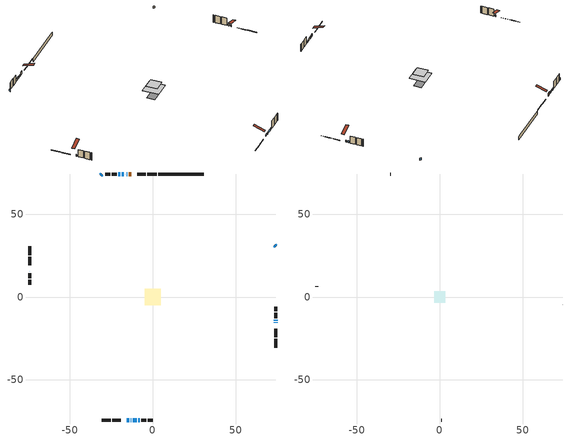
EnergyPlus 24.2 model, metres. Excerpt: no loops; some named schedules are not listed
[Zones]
conditioned space
 floor adiabatic (AdiabaticFloorConstruction): -4.89,-4.89 -4.89,4.89 4.89,4.89 4.89,-4.89 z2.75
 floor foundation (Slab1 construction): -4.42,-2.46 -4.42,2.46 4.42,2.46 4.42,-2.46 z-1.98
 wall outside (RimJoist1 construction): 2.29,74.23 -3.18,74.23 / -30.75,-74.23 -25.27,-74.23 / -74.23,30.75 -74.23,25.27 / 74.23,-30.75 74.23,-25.27 z0.31:0.61
 wall outside (RimJoist2 construction): -4.11,74.23 -9.27,74.23 / -24.34,-74.23 -19.18,-74.23 / -74.23,24.34 -74.23,19.18 / 74.23,-24.34 74.23,-19.18 z0.31:0.61
 wall outside (AdiabaticWallConstruction 1): -12.87,74.23 -14.52,74.23 z0.31:2.34
 wall outside (AdiabaticWallConstruction): -15.44,74.23 -15.7,74.23 / 74.23,-15.58 74.23,-15.12 / -13.18,-74.23 -13,-74.23 / -74.23,15.58 -74.23,15.4 / 74.23,-14.2 74.23,-13.69 / 74.23,30.75 73.6,31.37 / -30.75,74.23 -31.37,73.6 / -16.62,74.23 -16.71,74.23 / -12.07,-74.23 -9.55,-74.23 / -8.63,-74.23 -7.94,-74.23 / -19.61,74.23 -20.73,74.23 z0.31:1.53; -15.58,-74.23 -14.11,-74.23 z0.31:1.28; -17.64,74.23 -18.68,74.23 z0.31:1.25
 wall outside (Wall1 construction): -21.66,74.23 -24.78,74.23 / -7.01,-74.23 -3.89,-74.23 / -74.23,14.47 -74.23,11.35 / 74.23,-12.77 74.23,-9.65 z0.31:5.19
 wall outside (Wall2 construction): -25.71,74.23 -28.68,74.23 / -2.96,-74.23 0.01,-74.23 / -74.23,10.42 -74.23,7.44 / 74.23,-8.72 74.23,-5.74 z0.31:5.19
 wall foundation (FoundationWall1 construction): 3.22,74.23,-1.98 3.22,74.23,0.31 27.99,74.23,0.31 27.99,74.23,0.15 30.75,74.23,0.15 30.75,74.23,-1.98
 window (WindowConstruction 9): -15.44,74.23 -15.7,74.23 z0.31:1.53
 window (WindowConstruction 7): -15.58,-74.23 -14.11,-74.23 z0.31:1.28
 window (WindowConstruction 8): 74.23,-15.58 74.23,-15.13 z0.31:1.53
 window (WindowConstruction 11): -13.18,-74.23 -13,-74.23 z0.31:1.53
 window (WindowConstruction 12): -74.23,15.58 -74.23,15.4 z0.31:1.53
 window (WindowConstruction 10): 74.23,-14.2 74.23,-13.7 z0.31:1.53
 window (WindowConstruction): 74.23,30.75 73.6,31.37 z0.31:1.53
 window (WindowConstruction 1): -30.75,74.23 -31.37,73.6 z0.31:1.53
 window (WindowConstruction 2): -16.63,74.23 -16.71,74.23 z0.31:1.53
 window (WindowConstruction 3): -12.07,-74.23 -9.56,-74.23 z0.31:1.53
 window (WindowConstruction 4): -8.63,-74.23 -7.94,-74.23 z0.31:1.53
 window (WindowConstruction 5): -17.64,74.23 -18.68,74.23 z0.31:1.25
 window (WindowConstruction 6): -19.61,74.23 -20.73,74.23 z0.31:1.53
 door (Door): -12.87,74.23 -14.51,74.23 z0.31:2.34
 ceiling adiabatic (AdiabaticFloorConstruction): 4.89,-4.89 4.89,4.89 -4.89,4.89 -4.89,-4.89 z2.75
attic - vented
 floor to conditioned space (Floor1 construction Reversed): -3.4,-3.4 -3.4,3.4 3.4,3.4 3.4,-3.4 z5.19
 wall outside (Wall3 construction): -29.61,74.23 -29.82,74.23 / 0.94,-74.23 1.15,-74.23 / -74.23,6.52 -74.23,6.31 / 74.23,-4.81 74.23,-4.61 z0.31:5.19
 roof outside (Roof1 construction): -11.94,74.23,5.19 -11.94,67.61,7.39 -10.2,67.61,7.39 -10.2,74.23,5.19; -16.51,-74.23,5.19 -16.51,-67.61,7.39 -18.25,-67.61,7.39 -18.25,-74.23,5.19; -74.23,16.51,5.19 -67.61,16.51,7.39 -67.61,18.25,7.39 -74.23,18.25,5.19; 74.23,-16.51,5.19 67.61,-16.51,7.39 67.61,-18.25,7.39 74.23,-18.25,5.19
shading: -13.81,-74.23 -15.88,-74.23 -15.88,-74.53 -13.81,-74.53 z1.57; -18.98,74.23 -17.34,74.23 -17.34,74.53 -18.98,74.53 z1.55
[Building]
Building 1: Terrain=Suburbs
[Site:Location]
Erieau AUT_ON: Latitude {deg}=42.25; Longitude {deg}=-81.9; Time Zone {hr}=-5; Elevation {m}=178; Keep Site Location Information=Yes
[Site:GroundTemperature:Shallow]
5.2292, 3.30147, 3.1471, 4.0619, 7.73432, 11.3896, 14.5586, 16.5661, 16.7366, 15.1039, 12.0157, 8.47254
[Site:WaterMainsTemperature]
Calculation Method=Schedule; Temperature Schedule=mains temperature schedule
[Material] Roughness=Rough; Thermal Absorptance=0.9
Name | Thickness {m} | Conductivity {W/m-K} | Density {kg/m3} | Specific Heat {J/kg-K} | Solar Absorptance | Visible Absorptance
asphalt or fiberglass shingles | 0.00635 | 0.162714 | 1121.4 | 1465.45 | 0.4 | 0.4
ceiling loosefill ins | 0.338667 | 0.0480833 | 16.02 | 1046.75 | 0.7 | 0.7
ceiling stud and cavity | 0.1397 | 0.901526 | 65.682 | 1177.47 | 0.7 | 0.7
concrete 4.0 in. | 0.1016 | 1.803125 | 2242.8 | 837.4 | 0.7 | 0.7
concrete 8.0 in. | 0.2032 | 1.803125 | 2242.8 | 837.4 | 0.7 | 0.7
door material | 0.04445 | 0.053851 | 512.64 | 1214.23 | 0.7 | 0.7
exterior vertical ins | 0.0369022 | 0.029427 | 32.04 | 1214.23 | 0.7 | 0.7
floor covering | 0.0127 | 0.0433444 | 54.468 | 1339.84 | 0.6 | 0.6
floor rigid ins; wall rigid ins | 0.512978 | 0.029427 | 32.04 | 1214.23 | 0.7 | 0.7
floor stud and cavity | 0.1397 | 1.75129 | 37.0049 | 1207.88 | 0.7 | 0.7
furniture material conditioned space 1 | 0.1524 | 0.115458 | 640.8 | 1214.23 | 0.6 | 0.6
gypsum board | 0.0127 | 0.160291 | 801 | 837.4 | 0.6 | 0.6
gypsum board 1 | 0.0127 | 0.160291 | 801 | 837.4 | 0.7 | 0.7
osb sheathing 0.5 in. | 0.0127 | 0.115458 | 512.64 | 1214.23 | 0.7 | 0.7
osb sheathing 0.75 in. | 0.01905 | 0.115458 | 512.64 | 1214.23 | 0.7 | 0.7
osb sheathing 2.0 in. | 0.0508 | 0.115458 | 512.64 | 1214.23 | 0.7 | 0.7
rim joist stud and cavity | 0.0508 | 0.0452492 | 125.044 | 1163.47 | 0.6 | 0.6
rim joist stud and cavity 1 | 0.0508 | 0.029095 | 125.044 | 1163.47 | 0.6 | 0.6
wall stud and cavity | 0.1397 | 0.0802207 | 139.0536 | 1170.24 | 0.7 | 0.7
wall stud and cavity 1 | 0.1397 | 0.0806284 | 139.0536 | 1170.24 | 0.7 | 0.7
wall stud and cavity 2 | 0.0889 | 6.9971 | 50.32683 | 1063.81 | 0.6 | 0.6
wall stud and cavity 3 | 0.0889 | 0.380278 | 52.3479 | 1209.89 | 0.7 | 0.7
wall stud and cavity 4 | 0.0889 | 0.391764 | 83.0341 | 1211.67 | 0.7 | 0.7
wood siding | 0.0254 | 0.102417 | 544.68 | 1172.36 | 0.4 | 0.4
wood siding 1 | 0.00254 | 0.102417 | 544.68 | 1172.36 | 0.4 | 0.4
wood siding 2; wood siding 3; wood siding 4 | 0.0254 | 0.102417 | 544.68 | 1172.36 | 0.7 | 0.7
[WindowMaterial:SimpleGlazingSystem]
Name | U-Factor {W/m2-K} | Solar Heat Gain Coefficient
WindowMaterial | 2.97357 | 0.55
WindowMaterial 1 | 3.05136 | 0.33
WindowMaterial 10 | 8.29896 | 0.59
WindowMaterial 2 | 4.33288 | 0.68
WindowMaterial 3 | 3.02581 | 0.51
WindowMaterial 4 | 3.00991 | 0.53
WindowMaterial 5 | 2.98152 | 0.56
WindowMaterial 6 | 2.97868 | 0.57
WindowMaterial 7 | 3.04398 | 0.46
WindowMaterial 8 | 3.11779 | 0.41
WindowMaterial 9 | 2.98322 | 0.61
[Construction]
AdiabaticFloorConstruction: floor stud and cavity, floor rigid ins, osb sheathing 0.75 in., floor covering
AdiabaticWallConstruction: wood siding 3, wall rigid ins, wall stud and cavity 3, gypsum board
AdiabaticWallConstruction 1: wood siding 4, wall rigid ins, wall stud and cavity 3, gypsum board
Door: door material
Floor1 construction Reversed: gypsum board, ceiling stud and cavity, ceiling loosefill ins
FoundationWall1 construction: concrete 8.0 in., gypsum board 1
furniture construction conditioned space 1: furniture material conditioned space 1
PartitionWallConstruction: gypsum board, wall stud and cavity 4, gypsum board
RimJoist1 construction: wood siding 2, osb sheathing 2.0 in., rim joist stud and cavity
RimJoist2 construction: wood siding 2, osb sheathing 2.0 in., rim joist stud and cavity 1
Roof1 construction: asphalt or fiberglass shingles
Slab1 construction: concrete 4.0 in.
Wall1 construction: wood siding, osb sheathing 0.5 in., wall stud and cavity, gypsum board
Wall2 construction: wood siding, osb sheathing 0.5 in., wall stud and cavity 1, gypsum board
Wall3 construction: wood siding 1, wall stud and cavity 2
WindowConstruction; WindowConstruction 1: WindowMaterial
WindowConstruction 10: WindowMaterial 9
WindowConstruction 11; WindowConstruction 12: WindowMaterial 10
WindowConstruction 2: WindowMaterial 1
WindowConstruction 3: WindowMaterial 2
WindowConstruction 4: WindowMaterial 3
WindowConstruction 5: WindowMaterial 4
WindowConstruction 6: WindowMaterial 5
WindowConstruction 7: WindowMaterial 6
WindowConstruction 8: WindowMaterial 7
WindowConstruction 9: WindowMaterial 8
[Zone] Multiplier=1; Part of Total Floor Area=Yes
Name | Volume {m3}
attic - vented | 16.5398
conditioned space | 347.4
[Space]
Name | Zone | Volume {m3}
attic - vented 1 | attic - vented | 16.5398
conditioned space 1 | conditioned space | 347.4
[ZoneInfiltration:EffectiveLeakageArea]
infil attic - vented 1: Zone or Space=attic - vented 1; Schedule=Always On Discrete; Effective Air Leakage Area {cm2}=2216.64; Stack Coefficient=0.000492547; Wind Coefficient=1.49949e-05
[ZoneMixing]
whole house fan mix: Zone or Space=attic - vented; Schedule=Always On Continuous; Design Flow Rate Calculation Method=Flow/Zone; Design Flow Rate {m3/s}=0; Source Zone or Space=conditioned space
[SurfaceProperty:ExposedFoundationPerimeter]
Slab1: Exposed Perimeter Calculation Method=TotalExposedPerimeter; Total Exposed Perimeter {m}=27.524
[InternalMass] Zone or ZoneList=conditioned space; Space or SpaceList=conditioned space 1
Name | Construction | Surface Area {m2}
furniture mass conditioned space 1 | furniture construction conditioned space 1 | 55.64
partition wall mass | PartitionWallConstruction | 139.1
[Lights]
interior lighting: Zone or ZoneList or Space or SpaceList=conditioned space 1; Schedule=interior lighting schedule; Design Level Calculation Method=LightingLevel; Lighting Level {W}=343.2; Return Air Fraction=0; Fraction Radiant=0.6; Fraction Visible=0.2; Fraction Replaceable=1
[People]
occupants: Zone or ZoneList or Space or SpaceList=conditioned space 1; Number of People Schedule=occupants schedule; Number of People Calculation Method=People; Number of People=3; Fraction Radiant=0.314171; Sensible Heat Fraction=0.56303; Activity Level Schedule=occupants activity schedule; Carbon Dioxide Generation Rate {m3/s-W}=0; Enable ASHRAE 55 Comfort Warnings=No; Mean Radiant Temperature Calculation Type=EnclosureAveraged
[ElectricEquipment] Zone or ZoneList or Space or SpaceList=conditioned space 1; Design Level Calculation Method=EquipmentLevel
Name | Schedule | Design Level {W} | Fraction Latent | Fraction Radiant | Fraction Lost
clothes dryer | clothes dryer schedule | 140.772 | 0.015 | 0.081 | 0.85
clothes washer | clothes washer schedule | 32.1985 | 0.03 | 0.162 | 0.7
cooking range | cooking range schedule | 215.147 | 0.08 | 0.432 | 0.2
dishwasher | dishwasher schedule | 66.8632 | 0.3 | 0.18 | 0.4
fridge | fridge schedule | 72.9452 | 0 | 0.6 | 0
mech vent house fan | mech vent house fan schedule | 0 | 0 | 0 | 1
mech vent house fan cfis | mech vent house fan cfis schedule | 0 | 0 | 0 | 0
misc plug loads | misc plug loads schedule | 494.7 | 0.045 | 0.513 | 0.1
whole house fan | Always On Discrete | 0 | 0 | 0 | 1
[OtherEquipment] Zone or ZoneList or Space or SpaceList=conditioned space 1; Design Level Calculation Method=EquipmentLevel
Name | Fuel Type | Schedule | Design Level {W} | Fraction Latent | Fraction Radiant | Fraction Lost
clothes dryer 1 | Electricity | clothes dryer schedule | 0 | 0.015 | 0.081 | 0.85
cooking range 1 | Electricity | cooking range schedule | 0 | 0.08 | 0.432 | 0.2
general water use latent | None | general water use schedule | 62.594 | 1 | 0 | 0
general water use sensible | None | general water use schedule | -61.6891 | 0 | 0.6 | 0
mech vent house fan latent load | None | Always On Discrete | 0 | 1 | 0 | 0
mech vent house fan sensible load | None | Always On Discrete | 0 | 0 | 0 | 0
water heater energy adjustment1 | NaturalGas | Always On Discrete | 0.01 | 0 | 0 | 1
[ZoneInfiltration:DesignFlowRate] Zone or ZoneList or Space or SpaceList=conditioned space 1; Schedule=Always On Discrete; Design Flow Rate Calculation Method=Flow/Zone; Design Flow Rate {m3/s}=0
infil flow; natural vent flow; whole house fan flow
[Foundation:Kiva]
Foundation Kiva 1: Initial Indoor Air Temperature {C}=18; Wall Height Above Grade {m}=0.309982; Wall Depth Below Slab {m}=0.2032; Custom Block Material Name 1=exterior vertical ins; Custom Block Depth 1 {m}=2.28999; Custom Block X Position 1 {m}=0.2159; Custom Block Z Position 1 {m}=0
[Foundation:Kiva:Settings]
Soil Conductivity {W/m-K}=0.849921; Soil Density {kg/m3}=1842.3; Soil Specific Heat {J/kg-K}=418.7; Ground Solar Absorptivity=0.9; Ground Thermal Absorptivity=0.9; Ground Surface Roughness {m}=0.03; Far-Field Width {m}=40; Deep-Ground Boundary Condition=ZeroFlux; Deep-Ground Depth {m}=40; Minimum Cell Dimension {m}=0.2; Maximum Cell Growth Coefficient=3; Simulation Timestep=Timestep
[Exterior:Lights]
exterior lighting: Schedule=exterior lighting schedule; Design Level {W}=75.6
[Schedule:Constant]
Name | Hourly Value
Always On Continuous; mech vent house fan schedule; mech vent house fan cfis schedule; Always On Discrete | 1
occupants activity schedule | 117.228
fridge schedule | 0
[Schedule:Day:Interval]
interior lighting schedule day: No, 01:00, 0.108182, 04:00, 0.0901515, 05:00, 0.0991667, 06:00, 0.162273, 07:00, 0.270455, 08:00, 0.342576, 10:00, 0.369621, 11:00, 0.351591, 12:00, 0.333561, 13:00, 0.324545, 14:00, 0.31553, 15:00, 0.333561, 16:00, 0.369621, 17:00, 0.450758, 18:00, 0.585985, 19:00, 0.775303, 20:00, 0.955606, 21:00, 0.991667, 22:00, 0.712197, 23:00, 0.360606, 24:00, 0.162273
interior lighting schedule day 1: No, 01:00, 0.100909, 04:00, 0.0840909, 05:00, 0.0925, 06:00, 0.151364, 07:00, 0.252273, 08:00, 0.319545, 10:00, 0.344773, 11:00, 0.327955, 12:00, 0.311136, 13:00, 0.302727, 14:00, 0.294318, 15:00, 0.311136, 16:00, 0.344773, 17:00, 0.420455, 18:00, 0.546591, 19:00, 0.723182, 20:00, 0.891364, 21:00, 0.925, 22:00, 0.664318, 23:00, 0.336364, 24:00, 0.151364
interior lighting schedule default day: No, 24:00, 0
[Schedule:Week:Daily]
interior lighting schedule Week Rule - Jan1-Jan27: interior lighting schedule day, interior lighting schedule day, interior lighting schedule day, interior lighting schedule day, interior lighting schedule day, interior lighting schedule day, interior lighting schedule day, interior lighting schedule default day, interior lighting schedule default day, interior lighting schedule default day, interior lighting schedule default day, interior lighting schedule default day
interior lighting schedule Week Rule - Jan28-Feb3: interior lighting schedule day, interior lighting schedule day, interior lighting schedule day, interior lighting schedule day, interior lighting schedule day 1, interior lighting schedule day 1, interior lighting schedule day 1, interior lighting schedule default day, interior lighting schedule default day, interior lighting schedule default day, interior lighting schedule default day, interior lighting schedule default day
interior lighting schedule Week Rule - Feb4-Feb24: interior lighting schedule day 1, interior lighting schedule day 1, interior lighting schedule day 1, interior lighting schedule day 1, interior lighting schedule day 1, interior lighting schedule day 1, interior lighting schedule day 1, interior lighting schedule default day, interior lighting schedule default day, interior lighting schedule default day, interior lighting schedule default day, interior lighting schedule default day
interior lighting schedule Week Rule - Feb25-Mar3: interior lighting schedule day 1, interior lighting schedule day 1, interior lighting schedule day 1, interior lighting schedule day 1, interior lighting schedule day 2, interior lighting schedule day 2, interior lighting schedule day 2, interior lighting schedule default day, interior lighting schedule default day, interior lighting schedule default day, interior lighting schedule default day, interior lighting schedule default day
interior lighting schedule Week Rule - Mar4-Mar31: interior lighting schedule day 2, interior lighting schedule day 2, interior lighting schedule day 2, interior lighting schedule day 2, interior lighting schedule day 2, interior lighting schedule day 2, interior lighting schedule day 2, interior lighting schedule default day, interior lighting schedule default day, interior lighting schedule default day, interior lighting schedule default day, interior lighting schedule default day
interior lighting schedule Week Rule - Apr1-Apr28: interior lighting schedule day 3, interior lighting schedule day 3, interior lighting schedule day 3, interior lighting schedule day 3, interior lighting schedule day 3, interior lighting schedule day 3, interior lighting schedule day 3, interior lighting schedule default day, interior lighting schedule default day, interior lighting schedule default day, interior lighting schedule default day, interior lighting schedule default day
interior lighting schedule Week Rule - Apr29-May5: interior lighting schedule day 3, interior lighting schedule day 3, interior lighting schedule day 4, interior lighting schedule day 4, interior lighting schedule day 4, interior lighting schedule day 4, interior lighting schedule day 4, interior lighting schedule default day, interior lighting schedule default day, interior lighting schedule default day, interior lighting schedule default day, interior lighting schedule default day
interior lighting schedule Week Rule - May6-May26: interior lighting schedule day 4, interior lighting schedule day 4, interior lighting schedule day 4, interior lighting schedule day 4, interior lighting schedule day 4, interior lighting schedule day 4, interior lighting schedule day 4, interior lighting schedule default day, interior lighting schedule default day, interior lighting schedule default day, interior lighting schedule default day, interior lighting schedule default day
interior lighting schedule Week Rule - May27-Jun2: interior lighting schedule day 4, interior lighting schedule day 4, interior lighting schedule day 4, interior lighting schedule day 4, interior lighting schedule day 4, interior lighting schedule day 5, interior lighting schedule day 5, interior lighting schedule default day, interior lighting schedule default day, interior lighting schedule default day, interior lighting schedule default day, interior lighting schedule default day
interior lighting schedule Week Rule - Jun3-Jun30: interior lighting schedule day 5, interior lighting schedule day 5, interior lighting schedule day 5, interior lighting schedule day 5, interior lighting schedule day 5, interior lighting schedule day 5, interior lighting schedule day 5, interior lighting schedule default day, interior lighting schedule default day, interior lighting schedule default day, interior lighting schedule default day, interior lighting schedule default day
interior lighting schedule Week Rule - Jul1-Jul28: interior lighting schedule day 6, interior lighting schedule day 6, interior lighting schedule day 6, interior lighting schedule day 6, interior lighting schedule day 6, interior lighting schedule day 6, interior lighting schedule day 6, interior lighting schedule default day, interior lighting schedule default day, interior lighting schedule default day, interior lighting schedule default day, interior lighting schedule default day
interior lighting schedule Week Rule - Jul29-Aug4: interior lighting schedule day 6, interior lighting schedule day 6, interior lighting schedule day 6, interior lighting schedule day 7, interior lighting schedule day 7, interior lighting schedule day 7, interior lighting schedule day 7, interior lighting schedule default day, interior lighting schedule default day, interior lighting schedule default day, interior lighting schedule default day, interior lighting schedule default day
interior lighting schedule Week Rule - Aug5-Aug25: interior lighting schedule day 7, interior lighting schedule day 7, interior lighting schedule day 7, interior lighting schedule day 7, interior lighting schedule day 7, interior lighting schedule day 7, interior lighting schedule day 7, interior lighting schedule default day, interior lighting schedule default day, interior lighting schedule default day, interior lighting schedule default day, interior lighting schedule default day
interior lighting schedule Week Rule - Aug26-Sep1: interior lighting schedule day 7, interior lighting schedule day 7, interior lighting schedule day 7, interior lighting schedule day 7, interior lighting schedule day 7, interior lighting schedule day 7, interior lighting schedule day 8, interior lighting schedule default day, interior lighting schedule default day, interior lighting schedule default day, interior lighting schedule default day, interior lighting schedule default day
interior lighting schedule Week Rule - Sep2-Sep29: interior lighting schedule day 8, interior lighting schedule day 8, interior lighting schedule day 8, interior lighting schedule day 8, interior lighting schedule day 8, interior lighting schedule day 8, interior lighting schedule day 8, interior lighting schedule default day, interior lighting schedule default day, interior lighting schedule default day, interior lighting schedule default day, interior lighting schedule default day
interior lighting schedule Week Rule - Sep30-Oct6: interior lighting schedule day 8, interior lighting schedule day 9, interior lighting schedule day 9, interior lighting schedule day 9, interior lighting schedule day 9, interior lighting schedule day 9, interior lighting schedule day 9, interior lighting schedule default day, interior lighting schedule default day, interior lighting schedule default day, interior lighting schedule default day, interior lighting schedule default day
interior lighting schedule Week Rule - Oct7-Oct27: interior lighting schedule day 9, interior lighting schedule day 9, interior lighting schedule day 9, interior lighting schedule day 9, interior lighting schedule day 9, interior lighting schedule day 9, interior lighting schedule day 9, interior lighting schedule default day, interior lighting schedule default day, interior lighting schedule default day, interior lighting schedule default day, interior lighting schedule default day
interior lighting schedule Week Rule - Oct28-Nov3: interior lighting schedule day 9, interior lighting schedule day 9, interior lighting schedule day 9, interior lighting schedule day 9, interior lighting schedule day 10, interior lighting schedule day 10, interior lighting schedule day 10, interior lighting schedule default day, interior lighting schedule default day, interior lighting schedule default day, interior lighting schedule default day, interior lighting schedule default day
interior lighting schedule Week Rule - Nov4-Nov24: interior lighting schedule day 10, interior lighting schedule day 10, interior lighting schedule day 10, interior lighting schedule day 10, interior lighting schedule day 10, interior lighting schedule day 10, interior lighting schedule day 10, interior lighting schedule default day, interior lighting schedule default day, interior lighting schedule default day, interior lighting schedule default day, interior lighting schedule default day
interior lighting schedule Week Rule - Nov25-Dec1: interior lighting schedule day 10, interior lighting schedule day 10, interior lighting schedule day 10, interior lighting schedule day 10, interior lighting schedule day 10, interior lighting schedule day 10, interior lighting schedule day 11, interior lighting schedule default day, interior lighting schedule default day, interior lighting schedule default day, interior lighting schedule default day, interior lighting schedule default day
interior lighting schedule Week Rule - Dec2-Dec31: interior lighting schedule day 11, interior lighting schedule day 11, interior lighting schedule day 11, interior lighting schedule day 11, interior lighting schedule day 11, interior lighting schedule day 11, interior lighting schedule day 11, interior lighting schedule default day, interior lighting schedule default day, interior lighting schedule default day, interior lighting schedule default day, interior lighting schedule default day
occupants schedule Week Rule - Jan1-Dec31: occupants schedule day, occupants schedule day, occupants schedule day, occupants schedule day, occupants schedule day, occupants schedule day, occupants schedule day, occupants schedule default day, occupants schedule default day, occupants schedule default day, occupants schedule default day, occupants schedule default day
clothes dryer schedule Week Rule - Jan1-Dec31: clothes dryer schedule day, clothes dryer schedule day, clothes dryer schedule day, clothes dryer schedule day, clothes dryer schedule day, clothes dryer schedule day, clothes dryer schedule day, clothes dryer schedule default day, clothes dryer schedule default day, clothes dryer schedule default day, clothes dryer schedule default day, clothes dryer schedule default day
clothes washer schedule Week Rule - Jan1-Dec31: clothes washer schedule day, clothes washer schedule day, clothes washer schedule day, clothes washer schedule day, clothes washer schedule day, clothes washer schedule day, clothes washer schedule day, clothes washer schedule default day, clothes washer schedule default day, clothes washer schedule default day, clothes washer schedule default day, clothes washer schedule default day
cooking range schedule Week Rule - Jan1-Dec31: cooking range schedule day, cooking range schedule day, cooking range schedule day, cooking range schedule day, cooking range schedule day, cooking range schedule day, cooking range schedule day, cooking range schedule default day, cooking range schedule default day, cooking range schedule default day, cooking range schedule default day, cooking range schedule default day
dishwasher schedule Week Rule - Jan1-Dec31: dishwasher schedule day, dishwasher schedule day, dishwasher schedule day, dishwasher schedule day, dishwasher schedule day, dishwasher schedule day, dishwasher schedule day, dishwasher schedule default day, dishwasher schedule default day, dishwasher schedule default day, dishwasher schedule default day, dishwasher schedule default day
misc plug loads schedule Week Rule - Jan1-Dec31: misc plug loads schedule day, misc plug loads schedule day, misc plug loads schedule day, misc plug loads schedule day, misc plug loads schedule day, misc plug loads schedule day, misc plug loads schedule day, misc plug loads schedule default day, misc plug loads schedule default day, misc plug loads schedule default day, misc plug loads schedule default day, misc plug loads schedule default day
general water use schedule Week Rule - Jan1-Dec31: general water use schedule day, general water use schedule day, general water use schedule day, general water use schedule day, general water use schedule day, general water use schedule day, general water use schedule day, general water use schedule default day, general water use schedule default day, general water use schedule default day, general water use schedule default day, general water use schedule default day
exterior lighting schedule Week Rule - Jan1-Jan27: exterior lighting schedule day, exterior lighting schedule day, exterior lighting schedule day, exterior lighting schedule day, exterior lighting schedule day, exterior lighting schedule day, exterior lighting schedule day, exterior lighting schedule default day, exterior lighting schedule default day, exterior lighting schedule default day, exterior lighting schedule default day, exterior lighting schedule default day
exterior lighting schedule Week Rule - Jan28-Feb3: exterior lighting schedule day, exterior lighting schedule day, exterior lighting schedule day, exterior lighting schedule day, exterior lighting schedule day 1, exterior lighting schedule day 1, exterior lighting schedule day 1, exterior lighting schedule default day, exterior lighting schedule default day, exterior lighting schedule default day, exterior lighting schedule default day, exterior lighting schedule default day
exterior lighting schedule Week Rule - Feb4-Feb24: exterior lighting schedule day 1, exterior lighting schedule day 1, exterior lighting schedule day 1, exterior lighting schedule day 1, exterior lighting schedule day 1, exterior lighting schedule day 1, exterior lighting schedule day 1, exterior lighting schedule default day, exterior lighting schedule default day, exterior lighting schedule default day, exterior lighting schedule default day, exterior lighting schedule default day
exterior lighting schedule Week Rule - Feb25-Mar3: exterior lighting schedule day 1, exterior lighting schedule day 1, exterior lighting schedule day 1, exterior lighting schedule day 1, exterior lighting schedule day 2, exterior lighting schedule day 2, exterior lighting schedule day 2, exterior lighting schedule default day, exterior lighting schedule default day, exterior lighting schedule default day, exterior lighting schedule default day, exterior lighting schedule default day
exterior lighting schedule Week Rule - Mar4-Mar31: exterior lighting schedule day 2, exterior lighting schedule day 2, exterior lighting schedule day 2, exterior lighting schedule day 2, exterior lighting schedule day 2, exterior lighting schedule day 2, exterior lighting schedule day 2, exterior lighting schedule default day, exterior lighting schedule default day, exterior lighting schedule default day, exterior lighting schedule default day, exterior lighting schedule default day
exterior lighting schedule Week Rule - Apr1-Apr28: exterior lighting schedule day 3, exterior lighting schedule day 3, exterior lighting schedule day 3, exterior lighting schedule day 3, exterior lighting schedule day 3, exterior lighting schedule day 3, exterior lighting schedule day 3, exterior lighting schedule default day, exterior lighting schedule default day, exterior lighting schedule default day, exterior lighting schedule default day, exterior lighting schedule default day
exterior lighting schedule Week Rule - Apr29-May5: exterior lighting schedule day 3, exterior lighting schedule day 3, exterior lighting schedule day 4, exterior lighting schedule day 4, exterior lighting schedule day 4, exterior lighting schedule day 4, exterior lighting schedule day 4, exterior lighting schedule default day, exterior lighting schedule default day, exterior lighting schedule default day, exterior lighting schedule default day, exterior lighting schedule default day
exterior lighting schedule Week Rule - May6-May26: exterior lighting schedule day 4, exterior lighting schedule day 4, exterior lighting schedule day 4, exterior lighting schedule day 4, exterior lighting schedule day 4, exterior lighting schedule day 4, exterior lighting schedule day 4, exterior lighting schedule default day, exterior lighting schedule default day, exterior lighting schedule default day, exterior lighting schedule default day, exterior lighting schedule default day
exterior lighting schedule Week Rule - May27-Jun2: exterior lighting schedule day 4, exterior lighting schedule day 4, exterior lighting schedule day 4, exterior lighting schedule day 4, exterior lighting schedule day 4, exterior lighting schedule day 5, exterior lighting schedule day 5, exterior lighting schedule default day, exterior lighting schedule default day, exterior lighting schedule default day, exterior lighting schedule default day, exterior lighting schedule default day
exterior lighting schedule Week Rule - Jun3-Jun30: exterior lighting schedule day 5, exterior lighting schedule day 5, exterior lighting schedule day 5, exterior lighting schedule day 5, exterior lighting schedule day 5, exterior lighting schedule day 5, exterior lighting schedule day 5, exterior lighting schedule default day, exterior lighting schedule default day, exterior lighting schedule default day, exterior lighting schedule default day, exterior lighting schedule default day
exterior lighting schedule Week Rule - Jul1-Jul28: exterior lighting schedule day 6, exterior lighting schedule day 6, exterior lighting schedule day 6, exterior lighting schedule day 6, exterior lighting schedule day 6, exterior lighting schedule day 6, exterior lighting schedule day 6, exterior lighting schedule default day, exterior lighting schedule default day, exterior lighting schedule default day, exterior lighting schedule default day, exterior lighting schedule default day
exterior lighting schedule Week Rule - Jul29-Aug4: exterior lighting schedule day 6, exterior lighting schedule day 6, exterior lighting schedule day 6, exterior lighting schedule day 7, exterior lighting schedule day 7, exterior lighting schedule day 7, exterior lighting schedule day 7, exterior lighting schedule default day, exterior lighting schedule default day, exterior lighting schedule default day, exterior lighting schedule default day, exterior lighting schedule default day
exterior lighting schedule Week Rule - Aug5-Aug25: exterior lighting schedule day 7, exterior lighting schedule day 7, exterior lighting schedule day 7, exterior lighting schedule day 7, exterior lighting schedule day 7, exterior lighting schedule day 7, exterior lighting schedule day 7, exterior lighting schedule default day, exterior lighting schedule default day, exterior lighting schedule default day, exterior lighting schedule default day, exterior lighting schedule default day
exterior lighting schedule Week Rule - Aug26-Sep1: exterior lighting schedule day 7, exterior lighting schedule day 7, exterior lighting schedule day 7, exterior lighting schedule day 7, exterior lighting schedule day 7, exterior lighting schedule day 7, exterior lighting schedule day 8, exterior lighting schedule default day, exterior lighting schedule default day, exterior lighting schedule default day, exterior lighting schedule default day, exterior lighting schedule default day
exterior lighting schedule Week Rule - Sep2-Sep29: exterior lighting schedule day 8, exterior lighting schedule day 8, exterior lighting schedule day 8, exterior lighting schedule day 8, exterior lighting schedule day 8, exterior lighting schedule day 8, exterior lighting schedule day 8, exterior lighting schedule default day, exterior lighting schedule default day, exterior lighting schedule default day, exterior lighting schedule default day, exterior lighting schedule default day
exterior lighting schedule Week Rule - Sep30-Oct6: exterior lighting schedule day 8, exterior lighting schedule day 9, exterior lighting schedule day 9, exterior lighting schedule day 9, exterior lighting schedule day 9, exterior lighting schedule day 9, exterior lighting schedule day 9, exterior lighting schedule default day, exterior lighting schedule default day, exterior lighting schedule default day, exterior lighting schedule default day, exterior lighting schedule default day
exterior lighting schedule Week Rule - Oct7-Oct27: exterior lighting schedule day 9, exterior lighting schedule day 9, exterior lighting schedule day 9, exterior lighting schedule day 9, exterior lighting schedule day 9, exterior lighting schedule day 9, exterior lighting schedule day 9, exterior lighting schedule default day, exterior lighting schedule default day, exterior lighting schedule default day, exterior lighting schedule default day, exterior lighting schedule default day
exterior lighting schedule Week Rule - Oct28-Nov3: exterior lighting schedule day 9, exterior lighting schedule day 9, exterior lighting schedule day 9, exterior lighting schedule day 9, exterior lighting schedule day 10, exterior lighting schedule day 10, exterior lighting schedule day 10, exterior lighting schedule default day, exterior lighting schedule default day, exterior lighting schedule default day, exterior lighting schedule default day, exterior lighting schedule default day
exterior lighting schedule Week Rule - Nov4-Nov24: exterior lighting schedule day 10, exterior lighting schedule day 10, exterior lighting schedule day 10, exterior lighting schedule day 10, exterior lighting schedule day 10, exterior lighting schedule day 10, exterior lighting schedule day 10, exterior lighting schedule default day, exterior lighting schedule default day, exterior lighting schedule default day, exterior lighting schedule default day, exterior lighting schedule default day
exterior lighting schedule Week Rule - Nov25-Dec1: exterior lighting schedule day 10, exterior lighting schedule day 10, exterior lighting schedule day 10, exterior lighting schedule day 10, exterior lighting schedule day 10, exterior lighting schedule day 10, exterior lighting schedule day 11, exterior lighting schedule default day, exterior lighting schedule default day, exterior lighting schedule default day, exterior lighting schedule default day, exterior lighting schedule default day
exterior lighting schedule Week Rule - Dec2-Dec31: exterior lighting schedule day 11, exterior lighting schedule day 11, exterior lighting schedule day 11, exterior lighting schedule day 11, exterior lighting schedule day 11, exterior lighting schedule day 11, exterior lighting schedule day 11, exterior lighting schedule default day, exterior lighting schedule default day, exterior lighting schedule default day, exterior lighting schedule default day, exterior lighting schedule default day
[Schedule:Year]
interior lighting schedule: interior lighting schedule Week Rule - Jan1-Jan27, 1, 1, 1, 27, interior lighting schedule Week Rule - Jan28-Feb3, 1, 28, 2, 3, interior lighting schedule Week Rule - Feb4-Feb24, 2, 4, 2, 24, interior lighting schedule Week Rule - Feb25-Mar3, 2, 25, 3, 3, interior lighting schedule Week Rule - Mar4-Mar31, 3, 4, 3, 31, interior lighting schedule Week Rule - Apr1-Apr28, 4, 1, 4, 28, interior lighting schedule Week Rule - Apr29-May5, 4, 29, 5, 5, interior lighting schedule Week Rule - May6-May26, 5, 6, 5, 26, interior lighting schedule Week Rule - May27-Jun2, 5, 27, 6, 2, interior lighting schedule Week Rule - Jun3-Jun30, 6, 3, 6, 30, interior lighting schedule Week Rule - Jul1-Jul28, 7, 1, 7, 28, interior lighting schedule Week Rule - Jul29-Aug4, 7, 29, 8, 4, interior lighting schedule Week Rule - Aug5-Aug25, 8, 5, 8, 25, interior lighting schedule Week Rule - Aug26-Sep1, 8, 26, 9, 1, interior lighting schedule Week Rule - Sep2-Sep29, 9, 2, 9, 29, interior lighting schedule Week Rule - Sep30-Oct6, 9, 30, 10, 6, interior lighting schedule Week Rule - Oct7-Oct27, 10, 7, 10, 27, interior lighting schedule Week Rule - Oct28-Nov3, 10, 28, 11, 3, interior lighting schedule Week Rule - Nov4-Nov24, 11, 4, 11, 24, interior lighting schedule Week Rule - Nov25-Dec1, 11, 25, 12, 1, interior lighting schedule Week Rule - Dec2-Dec31, 12, 2, 12, 31
occupants schedule: occupants schedule Week Rule - Jan1-Dec31, 1, 1, 12, 31
clothes dryer schedule: clothes dryer schedule Week Rule - Jan1-Dec31, 1, 1, 12, 31
clothes washer schedule: clothes washer schedule Week Rule - Jan1-Dec31, 1, 1, 12, 31
cooking range schedule: cooking range schedule Week Rule - Jan1-Dec31, 1, 1, 12, 31
dishwasher schedule: dishwasher schedule Week Rule - Jan1-Dec31, 1, 1, 12, 31
misc plug loads schedule: misc plug loads schedule Week Rule - Jan1-Dec31, 1, 1, 12, 31
general water use schedule: general water use schedule Week Rule - Jan1-Dec31, 1, 1, 12, 31
exterior lighting schedule: exterior lighting schedule Week Rule - Jan1-Jan27, 1, 1, 1, 27, exterior lighting schedule Week Rule - Jan28-Feb3, 1, 28, 2, 3, exterior lighting schedule Week Rule - Feb4-Feb24, 2, 4, 2, 24, exterior lighting schedule Week Rule - Feb25-Mar3, 2, 25, 3, 3, exterior lighting schedule Week Rule - Mar4-Mar31, 3, 4, 3, 31, exterior lighting schedule Week Rule - Apr1-Apr28, 4, 1, 4, 28, exterior lighting schedule Week Rule - Apr29-May5, 4, 29, 5, 5, exterior lighting schedule Week Rule - May6-May26, 5, 6, 5, 26, exterior lighting schedule Week Rule - May27-Jun2, 5, 27, 6, 2, exterior lighting schedule Week Rule - Jun3-Jun30, 6, 3, 6, 30, exterior lighting schedule Week Rule - Jul1-Jul28, 7, 1, 7, 28, exterior lighting schedule Week Rule - Jul29-Aug4, 7, 29, 8, 4, exterior lighting schedule Week Rule - Aug5-Aug25, 8, 5, 8, 25, exterior lighting schedule Week Rule - Aug26-Sep1, 8, 26, 9, 1, exterior lighting schedule Week Rule - Sep2-Sep29, 9, 2, 9, 29, exterior lighting schedule Week Rule - Sep30-Oct6, 9, 30, 10, 6, exterior lighting schedule Week Rule - Oct7-Oct27, 10, 7, 10, 27, exterior lighting schedule Week Rule - Oct28-Nov3, 10, 28, 11, 3, exterior lighting schedule Week Rule - Nov4-Nov24, 11, 4, 11, 24, exterior lighting schedule Week Rule - Nov25-Dec1, 11, 25, 12, 1, exterior lighting schedule Week Rule - Dec2-Dec31, 12, 2, 12, 31
[Schedule:Compact]
mains temperature schedule: Through: 01/01, For: AllDays, Until: 24:00, 8.89333, Through: 01/02, For: AllDays, Until: 24:00, 8.82722, Through: 01/03, For: AllDays, Until: 24:00, 8.76167, Through: 01/04, For: AllDays, Until: 24:00, 8.69778, Through: 01/05, For: AllDays, Until: 24:00, 8.635, Through: 01/06, For: AllDays, Until: 24:00, 8.57333, Through: 01/07, For: AllDays, Until: 24:00, 8.51333, Through: 01/08, For: AllDays, Until: 24:00, 8.455, Through: 01/09, For: AllDays, Until: 24:00, 8.39778, Through: 01/10, For: AllDays, Until: 24:00, 8.34167, Through: 01/11, For: AllDays, Until: 24:00, 8.28722, Through: 01/12, For: AllDays, Until: 24:00, 8.23444, Through: 01/13, For: AllDays, Until: 24:00, 8.18278, Through: 01/14, For: AllDays, Until: 24:00, 8.13222, Through: 01/15, For: AllDays, Until: 24:00, 8.08389, Through: 01/16, For: AllDays, Until: 24:00, 8.03667, Through: 01/17, For: AllDays, Until: 24:00, 7.99111, Through: 01/18, For: AllDays, Until: 24:00, 7.94667, Through: 01/19, For: AllDays, Until: 24:00, 7.90389, Through: 01/20, For: AllDays, Until: 24:00, 7.86278, Through: 01/21, For: AllDays, Until: 24:00, 7.82333, Through: 01/22, For: AllDays, Until: 24:00, 7.78556, Through: 01/23, For: AllDays, Until: 24:00, 7.74889, Through: 01/24, For: AllDays, Until: 24:00, 7.71444, Through: 01/25, For: AllDays, Until: 24:00, 7.68111, Through: 01/26, For: AllDays, Until: 24:00, 7.64944, Through: 01/27, For: AllDays, Until: 24:00, 7.61944, Through: 01/28, For: AllDays, Until: 24:00, 7.59111, Through: 01/29, For: AllDays, Until: 24:00, 7.56444, Through: 01/30, For: AllDays, Until: 24:00, 7.53944, Through: 01/31, For: AllDays, Until: 24:00, 7.51611, Through: 02/01, For: AllDays, Until: 24:00, 7.49444, Through: 02/02, For: AllDays, Until: 24:00, 7.47389, Through: 02/03, For: AllDays, Until: 24:00, 7.45556, Through: 02/04, For: AllDays, Until: 24:00, 7.43889, Through: 02/05, For: AllDays, Until: 24:00, 7.42389, Through: 02/06, For: AllDays, Until: 24:00, 7.41056, Through: 02/07, For: AllDays, Until: 24:00, 7.39889, Through: 02/08, For: AllDays, Until: 24:00, 7.38833, Through: 02/09, For: AllDays, Until: 24:00, 7.38, Through: 02/10, For: AllDays, Until: 24:00, 7.37389, Through: 02/11, For: AllDays, Until: 24:00, 7.36889, Through: 02/12, For: AllDays, Until: 24:00, 7.36556, Through: 02/13, For: AllDays, Until: 24:00, 7.36389, Through: 02/14, For: AllDays, Until: 24:00, 7.36389, Through: 02/15, For: AllDays, Until: 24:00, 7.36611, Through: 02/16, For: AllDays, Until: 24:00, 7.36944, Through: 02/17, For: AllDays, Until: 24:00, 7.375, Through: 02/18, For: AllDays, Until: 24:00, 7.38167, Through: 02/19, For: AllDays, Until: 24:00, 7.39056, Through: 02/20, For: AllDays, Until: 24:00, 7.40056, Through: 02/21, For: AllDays, Until: 24:00, 7.41278, Through: 02/22, For: AllDays, Until: 24:00, 7.42667, Through: 02/23, For: AllDays, Until: 24:00, 7.44222, Through: 02/24, For: AllDays, Until: 24:00, 7.45889, Through: 02/25, For: AllDays, Until: 24:00, 7.47778, Through: 02/26, For: AllDays, Until: 24:00, 7.49833, Through: 02/27, For: AllDays, Until: 24:00, 7.52056, Through: 02/28, For: AllDays, Until: 24:00, 7.54444, Through: 03/01, For: AllDays, Until: 24:00, 7.56944, Through: 03/02, For: AllDays, Until: 24:00, 7.59667, Through: 03/03, For: AllDays, Until: 24:00, 7.62556, Through: 03/04, For: AllDays, Until: 24:00, 7.65556, Through: 03/05, For: AllDays, Until: 24:00, 7.68778, Through: 03/06, For: AllDays, Until: 24:00, 7.72111, Through: 03/07, For: AllDays, Until: 24:00, 7.75611, Through: 03/08, For: AllDays, Until: 24:00, 7.79278, Through: 03/09, For: AllDays, Until: 24:00, 7.83111, Through: 03/10, For: AllDays, Until: 24:00, 7.87111, Through: 03/11, For: AllDays, Until: 24:00, 7.91222, Through: 03/12, For: AllDays, Until: 24:00, 7.95556, Through: 03/13, For: AllDays, Until: 24:00, 8, Through: 03/14, For: AllDays, Until: 24:00, 8.04556, Through: 03/15, For: AllDays, Until: 24:00, 8.09333, Through: 03/16, For: AllDays, Until: 24:00, 8.14222, Through: 03/17, For: AllDays, Until: 24:00, 8.19278, Through: 03/18, For: AllDays, Until: 24:00, 8.24444, Through: 03/19, For: AllDays, Until: 24:00, 8.29778, Through: 03/20, For: AllDays, Until: 24:00, 8.35278, Through: 03/21, For: AllDays, Until: 24:00, 8.40889, Through: 03/22, For: AllDays, Until: 24:00, 8.46611, Through: 03/23, For: AllDays, Until: 24:00, 8.52556, Through: 03/24, For: AllDays, Until: 24:00, 8.58556, Through: 03/25, For: AllDays, Until: 24:00, 8.64722, Through: 03/26, For: AllDays, Until: 24:00, 8.71, Through: 03/27, For: AllDays, Until: 24:00, 8.77444, Through: 03/28, For: AllDays, Until: 24:00, 8.84, Through: 03/29, For: AllDays, Until: 24:00, 8.90667, Through: 03/30, For: AllDays, Until: 24:00, 8.975, Through: 03/31, For: AllDays, Until: 24:00, 9.04389, Through: 04/01, For: AllDays, Until: 24:00, 9.11444, Through: 04/02, For: AllDays, Until: 24:00, 9.18611, Through: 04/03, For: AllDays, Until: 24:00, 9.25889, Through: 04/04, For: AllDays, Until: 24:00, 9.33278, Through: 04/05, For: AllDays, Until: 24:00, 9.40833, Through: 04/06, For: AllDays, Until: 24:00, 9.48444, Through: 04/07, For: AllDays, Until: 24:00, 9.56167, Through: 04/08, For: AllDays, Until: 24:00, 9.64, Through: 04/09, For: AllDays, Until: 24:00, 9.71889, Through: 04/10, For: AllDays, Until: 24:00, 9.79944, Through: 04/11, For: AllDays, Until: 24:00, 9.88056, Through: 04/12, For: AllDays, Until: 24:00, 9.96333, Through: 04/13, For: AllDays, Until: 24:00, 10.0461, Through: 04/14, For: AllDays, Until: 24:00, 10.1306, Through: 04/15, For: AllDays, Until: 24:00, 10.2156, Through: 04/16, For: AllDays, Until: 24:00, 10.3011, Through: 04/17, For: AllDays, Until: 24:00, 10.3878, Through: 04/18, For: AllDays, Until: 24:00, 10.4756, Through: 04/19, For: AllDays, Until: 24:00, 10.5639, Through: 04/20, For: AllDays, Until: 24:00, 10.6528, Through: 04/21, For: AllDays, Until: 24:00, 10.7422, Through: 04/22, For: AllDays, Until: 24:00, 10.8328, Through: 04/23, For: AllDays, Until: 24:00, 10.9239, Through: 04/24, For: AllDays, Until: 24:00, 11.0156, Through: 04/25, For: AllDays, Until: 24:00, 11.1083, Through: 04/26, For: AllDays, Until: 24:00, 11.2011, Through: 04/27, For: AllDays, Until: 24:00, 11.295, Through: 04/28, For: AllDays, Until: 24:00, 11.3889, Through: 04/29, For: AllDays, Until: 24:00, 11.4833, Through: 04/30, For: AllDays, Until: 24:00, 11.5783, Through: 05/01, For: AllDays, Until: 24:00, 11.6739, Through: 05/02, For: AllDays, Until: 24:00, 11.77, Through: 05/03, For: AllDays, Until: 24:00, 11.8661, Through: 05/04, For: AllDays, Until: 24:00, 11.9633, Through: 05/05, For: AllDays, Until: 24:00, 12.06, Through: 05/06, For: AllDays, Until: 24:00, 12.1578, Through: 05/07, For: AllDays, Until: 24:00, 12.255, Through: 05/08, For: AllDays, Until: 24:00, 12.3533, Through: 05/09, For: AllDays, Until: 24:00, 12.4511, Through: 05/10, For: AllDays, Until: 24:00, 12.5494, Through: 05/11, For: AllDays, Until: 24:00, 12.6483, Through: 05/12, For: AllDays, Until: 24:00, 12.7467, Through: 05/13, For: AllDays, Until: 24:00, 12.8456, Through: 05/14, For: AllDays, Until: 24:00, 12.9444, Through: 05/15, For: AllDays, Until: 24:00, 13.0433, Through: 05/16, For: AllDays, Until: 24:00, 13.1422, Through: 05/17, For: AllDays, Until: 24:00, 13.2411, Through: 05/18, For: AllDays, Until: 24:00, 13.34, Through: 05/19, For: AllDays, Until: 24:00, 13.4383, Through: 05/20, For: AllDays, Until: 24:00, 13.5372, Through: 05/21, For: AllDays, Until: 24:00, 13.6356, Through: 05/22, For: AllDays, Until: 24:00, 13.7339, Through: 05/23, For: AllDays, Until: 24:00, 13.8322, Through: 05/24, For: AllDays, Until: 24:00, 13.9306, Through: 05/25, For: AllDays, Until: 24:00, 14.0283, Through: 05/26, For: AllDays, Until: 24:00, 14.1256, Through: 05/27, For: AllDays, Until: 24:00, 14.2228, Through: 05/28, For: AllDays, Until: 24:00, 14.3194, Through: 05/29, For: AllDays, Until: 24:00, 14.4161, Through: 05/30, For: AllDays, Until: 24:00, 14.5122, Through: 05/31, For: AllDays, Until: 24:00, 14.6078, Through: 06/01, For: AllDays, Until: 24:00, 14.7033, Through: 06/02, For: AllDays, Until: 24:00, 14.7978, Through: 06/03, For: AllDays, Until: 24:00, 14.8922, Through: 06/04, For: AllDays, Until: 24:00, 14.9861, Through: 06/05, For: AllDays, Until: 24:00, 15.0789, Through: 06/06, For: AllDays, Until: 24:00, 15.1717, Through: 06/07, For: AllDays, Until: 24:00, 15.2639, Through: 06/08, For: AllDays, Until: 24:00, 15.355, Through: 06/09, For: AllDays, Until: 24:00, 15.4456, Through: 06/10, For: AllDays, Until: 24:00, 15.5356, Through: 06/11, For: AllDays, Until: 24:00, 15.625, Through: 06/12, For: AllDays, Until: 24:00, 15.7139, Through: 06/13, For: AllDays, Until: 24:00, 15.8017, Through: 06/14, For: AllDays, Until: 24:00, 15.8883, Through: 06/15, For: AllDays, Until: 24:00, 15.9744, Through: 06/16, For: AllDays, Until: 24:00, 16.06, Through: 06/17, For: AllDays, Until: 24:00, 16.1444, Through: 06/18, For: AllDays, Until: 24:00, 16.2278, Through: 06/19, For: AllDays, Until: 24:00, 16.3106, Through: 06/20, For: AllDays, Until: 24:00, 16.3922, Through: 06/21, For: AllDays, Until: 24:00, 16.4728, Through: 06/22, For: AllDays, Until: 24:00, 16.5522, Through: 06/23, For: AllDays, Until: 24:00, 16.6311, Through: 06/24, For: AllDays, Until: 24:00, 16.7089, Through: 06/25, For: AllDays, Until: 24:00, 16.7856, Through: 06/26, For: AllDays, Until: 24:00, 16.8606, Through: 06/27, For: AllDays, Until: 24:00, 16.935, Through: 06/28, For: AllDays, Until: 24:00, 17.0083, Through: 06/29, For: AllDays, Until: 24:00, 17.0806, Through: 06/30, For: AllDays, Until: 24:00, 17.1511, Through: 07/01, For: AllDays, Until: 24:00, 17.2211, Through: 07/02, For: AllDays, Until: 24:00, 17.2894, Through: 07/03, For: AllDays, Until: 24:00, 17.3567, Through: 07/04, For: AllDays, Until: 24:00, 17.4228, Through: 07/05, For: AllDays, Until: 24:00, 17.4878, Through: 07/06, For: AllDays, Until: 24:00, 17.5511, Through: 07/07, For: AllDays, Until: 24:00, 17.6133, Through: 07/08, For: AllDays, Until: 24:00, 17.6739, Through: 07/09, For: AllDays, Until: 24:00, 17.7333, Through: 07/10, For: AllDays, Until: 24:00, 17.7911, Through: 07/11, For: AllDays, Until: 24:00, 17.8478, Through: 07/12, For: AllDays, Until: 24:00, 17.9033, Through: 07/13, For: AllDays, Until: 24:00, 17.9572, Through: 07/14, For: AllDays, Until: 24:00, 18.0094, Through: 07/15, For: AllDays, Until: 24:00, 18.0606, Through: 07/16, For: AllDays, Until: 24:00, 18.11, Through: 07/17, For: AllDays, Until: 24:00, 18.1578, Through: 07/18, For: AllDays, Until: 24:00, 18.2044, Through: 07/19, For: AllDays, Until: 24:00, 18.2494, Through: 07/20, For: AllDays, Until: 24:00, 18.2928, Through: 07/21, For: AllDays, Until: 24:00, 18.335, Through: 07/22, For: AllDays, Until: 24:00, 18.3756, Through: 07/23, For: AllDays, Until: 24:00, 18.4139, Through: 07/24, For: AllDays, Until: 24:00, 18.4517, Through: 07/25, For: AllDays, Until: 24:00, 18.4872, Through: 07/26, For: AllDays, Until: 24:00, 18.5211, Through: 07/27, For: AllDays, Until: 24:00, 18.5539, Through: 07/28, For: AllDays, Until: 24:00, 18.5844, Through: 07/29, For: AllDays, Until: 24:00, 18.6139, Through: 07/30, For: AllDays, Until: 24:00, 18.6417, Through: 07/31, For: AllDays, Until: 24:00, 18.6678, Through: 08/01, For: AllDays, Until: 24:00, 18.6917, Through: 08/02, For: AllDays, Until: 24:00, 18.7144, Through: 08/03, For: AllDays, Until: 24:00, 18.7356, Through: 08/04, For: AllDays, Until: 24:00, 18.755, Through: 08/05, For: AllDays, Until: 24:00, 18.7728, Through: 08/06, For: AllDays, Until: 24:00, 18.7889, Through: 08/07, For: AllDays, Until: 24:00, 18.8028, Through: 08/08, For: AllDays, Until: 24:00, 18.8156, Through: 08/09, For: AllDays, Until: 24:00, 18.8267, Through: 08/10, For: AllDays, Until: 24:00, 18.8361, Through: 08/11, For: AllDays, Until: 24:00, 18.8433, Through: 08/12, For: AllDays, Until: 24:00, 18.8494, Through: 08/13, For: AllDays, Until: 24:00, 18.8533, Through: 08/14, For: AllDays, Until: 24:00, 18.8561, Through: 08/15, For: AllDays, Until: 24:00, 18.8567, Through: 08/16, For: AllDays, Until: 24:00, 18.8561, Through: 08/17, For: AllDays, Until: 24:00, 18.8533, Through: 08/18, For: AllDays, Until: 24:00, 18.8489, Through: 08/19, For: AllDays, Until: 24:00, 18.8428, Through: 08/20, For: AllDays, Until: 24:00, 18.835, Through: 08/21, For: AllDays, Until: 24:00, 18.8256, Through: 08/22, For: AllDays, Until: 24:00, 18.8144, Through: 08/23, For: AllDays, Until: 24:00, 18.8017, Through: 08/24, For: AllDays, Until: 24:00, 18.7872, Through: 08/25, For: AllDays, Until: 24:00, 18.7711, Through: 08/26, For: AllDays, Until: 24:00, 18.7533, Through: 08/27, For: AllDays, Until: 24:00, 18.7339, Through: 08/28, For: AllDays, Until: 24:00, 18.7128, Through: 08/29, For: AllDays, Until: 24:00, 18.69, Through: 08/30, For: AllDays, Until: 24:00, 18.6656, Through: 08/31, For: AllDays, Until: 24:00, 18.6394, Through: 09/01, For: AllDays, Until: 24:00, 18.6117, Through: 09/02, For: AllDays, Until: 24:00, 18.5822, Through: 09/03, For: AllDays, Until: 24:00, 18.5511, Through: 09/04, For: AllDays, Until: 24:00, 18.5183, Through: 09/05, For: AllDays, Until: 24:00, 18.4839, Through: 09/06, For: AllDays, Until: 24:00, 18.4483, Through: 09/07, For: AllDays, Until: 24:00, 18.4111, Through: 09/08, For: AllDays, Until: 24:00, 18.3717, Through: 09/09, For: AllDays, Until: 24:00, 18.3311, Through: 09/10, For: AllDays, Until: 24:00, 18.2894, Through: 09/11, For: AllDays, Until: 24:00, 18.2456, Through: 09/12, For: AllDays, Until: 24:00, 18.2006, Through: 09/13, For: AllDays, Until: 24:00, 18.1539, Through: 09/14, For: AllDays, Until: 24:00, 18.1056, Through: 09/15, For: AllDays, Until: 24:00, 18.0561, Through: 09/16, For: AllDays, Until: 24:00, 18.005, Through: 09/17, For: AllDays, Until: 24:00, 17.9528, Through: 09/18, For: AllDays, Until: 24:00, 17.8983, Through: 09/19, For: AllDays, Until: 24:00, 17.8433, Through: 09/20, For: AllDays, Until: 24:00, 17.7867, Through: 09/21, For: AllDays, Until: 24:00, 17.7283, Through: 09/22, For: AllDays, Until: 24:00, 17.6689, Through: 09/23, For: AllDays, Until: 24:00, 17.6078, Through: 09/24, For: AllDays, Until: 24:00, 17.5456, Through: 09/25, For: AllDays, Until: 24:00, 17.4822, Through: 09/26, For: AllDays, Until: 24:00, 17.4172, Through: 09/27, For: AllDays, Until: 24:00, 17.3511, Through: 09/28, For: AllDays, Until: 24:00, 17.2839, Through: 09/29, For: AllDays, Until: 24:00, 17.215, Through: 09/30, For: AllDays, Until: 24:00, 17.1456, Through: 10/01, For: AllDays, Until: 24:00, 17.0744, Through: 10/02, For: AllDays, Until: 24:00, 17.0022, Through: 10/03, For: AllDays, Until: 24:00, 16.9289, Through: 10/04, For: AllDays, Until: 24:00, 16.8544, Through: 10/05, For: AllDays, Until: 24:00, 16.7789, Through: 10/06, For: AllDays, Until: 24:00, 16.7022, Through: 10/07, For: AllDays, Until: 24:00, 16.6244, Through: 10/08, For: AllDays, Until: 24:00, 16.5456, Through: 10/09, For: AllDays, Until: 24:00, 16.4661, Through: 10/10, For: AllDays, Until: 24:00, 16.385, Through: 10/11, For: AllDays, Until: 24:00, 16.3033, Through: 10/12, For: AllDays, Until: 24:00, 16.2206, Through: 10/13, For: AllDays, Until: 24:00, 16.1372, Through: 10/14, For: AllDays, Until: 24:00, 16.0528, Through: 10/15, For: AllDays, Until: 24:00, 15.9672, Through: 10/16, For: AllDays, Until: 24:00, 15.8811, Through: 10/17, For: AllDays, Until: 24:00, 15.7939, Through: 10/18, For: AllDays, Until: 24:00, 15.7061, Through: 10/19, For: AllDays, Until: 24:00, 15.6172, Through: 10/20, For: AllDays, Until: 24:00, 15.5283, Through: 10/21, For: AllDays, Until: 24:00, 15.4383, Through: 10/22, For: AllDays, Until: 24:00, 15.3472, Through: 10/23, For: AllDays, Until: 24:00, 15.2561, Through: 10/24, For: AllDays, Until: 24:00, 15.1639, Through: 10/25, For: AllDays, Until: 24:00, 15.0711, Through: 10/26, For: AllDays, Until: 24:00, 14.9778, Through: 10/27, For: AllDays, Until: 24:00, 14.8839, Through: 10/28, For: AllDays, Until: 24:00, 14.79, Through: 10/29, For: AllDays, Until: 24:00, 14.695, Through: 10/30, For: AllDays, Until: 24:00, 14.6, Through: 10/31, For: AllDays, Until: 24:00, 14.5039, Through: 11/01, For: AllDays, Until: 24:00, 14.4078, Through: 11/02, For: AllDays, Until: 24:00, 14.3111, Through: 11/03, For: AllDays, Until: 24:00, 14.2144, Through: 11/04, For: AllDays, Until: 24:00, 14.1172, Through: 11/05, For: AllDays, Until: 24:00, 14.02, Through: 11/06, For: AllDays, Until: 24:00, 13.9222, Through: 11/07, For: AllDays, Until: 24:00, 13.8239, Through: 11/08, For: AllDays, Until: 24:00, 13.7256, Through: 11/09, For: AllDays, Until: 24:00, 13.6272, Through: 11/10, For: AllDays, Until: 24:00, 13.5289, Through: 11/11, For: AllDays, Until: 24:00, 13.43, Through: 11/12, For: AllDays, Until: 24:00, 13.3311, Through: 11/13, For: AllDays, Until: 24:00, 13.2322, Through: 11/14, For: AllDays, Until: 24:00, 13.1333, Through: 11/15, For: AllDays, Until: 24:00, 13.0344, Through: 11/16, For: AllDays, Until: 24:00, 12.9356, Through: 11/17, For: AllDays, Until: 24:00, 12.8372, Through: 11/18, For: AllDays, Until: 24:00, 12.7383, Through: 11/19, For: AllDays, Until: 24:00, 12.6394, Through: 11/20, For: AllDays, Until: 24:00, 12.5411, Through: 11/21, For: AllDays, Until: 24:00, 12.4428, Through: 11/22, For: AllDays, Until: 24:00, 12.3444, Through: 11/23, For: AllDays, Until: 24:00, 12.2467, Through: 11/24, For: AllDays, Until: 24:00, 12.1494, Through: 11/25, For: AllDays, Until: 24:00, 12.0517, Through: 11/26, For: AllDays, Until: 24:00, 11.955, Through: 11/27, For: AllDays, Until: 24:00, 11.8583, Through: 11/28, For: AllDays, Until: 24:00, 11.7617, Through: 11/29, For: AllDays, Until: 24:00, 11.6661, Through: 11/30, For: AllDays, Until: 24:00, 11.5706, Through: 12/01, For: AllDays, Until: 24:00, 11.4756, Through: 12/02, For: AllDays, Until: 24:00, 11.3806, Through: 12/03, For: AllDays, Until: 24:00, 11.2867, Through: 12/04, For: AllDays, Until: 24:00, 11.1933, Through: 12/05, For: AllDays, Until: 24:00, 11.1, Through: 12/06, For: AllDays, Until: 24:00, 11.0078, Through: 12/07, For: AllDays, Until: 24:00, 10.9161, Through: 12/08, For: AllDays, Until: 24:00, 10.825, Through: 12/09, For: AllDays, Until: 24:00, 10.735, Through: 12/10, For: AllDays, Until: 24:00, 10.645, Through: 12/11, For: AllDays, Until: 24:00, 10.5561, Through: 12/12, For: AllDays, Until: 24:00, 10.4678, Through: 12/13, For: AllDays, Until: 24:00, 10.3806, Through: 12/14, For: AllDays, Until: 24:00, 10.2939, Through: 12/15, For: AllDays, Until: 24:00, 10.2083, Through: 12/16, For: AllDays, Until: 24:00, 10.1233, Through: 12/17, For: AllDays, Until: 24:00, 10.0389, Through: 12/18, For: AllDays, Until: 24:00, 9.95611, Through: 12/19, For: AllDays, Until: 24:00, 9.87389, Through: 12/20, For: AllDays, Until: 24:00, 9.79278, Through: 12/21, For: AllDays, Until: 24:00, 9.71222, Through: 12/22, For: AllDays, Until: 24:00, 9.63333, Through: 12/23, For: AllDays, Until: 24:00, 9.555, Through: 12/24, For: AllDays, Until: 24:00, 9.47778, Through: 12/25, For: AllDays, Until: 24:00, 9.40167, Through: 12/26, For: AllDays, Until: 24:00, 9.32667, Through: 12/27, For: AllDays, Until: 24:00, 9.25278, Through: 12/28, For: AllDays, Until: 24:00, 9.18, Through: 12/29, For: AllDays, Until: 24:00, 9.10833, Through: 12/30, For: AllDays, Until: 24:00, 9.03833, Through: 12/31, For: AllDays, Until: 24:00, 8.96889
